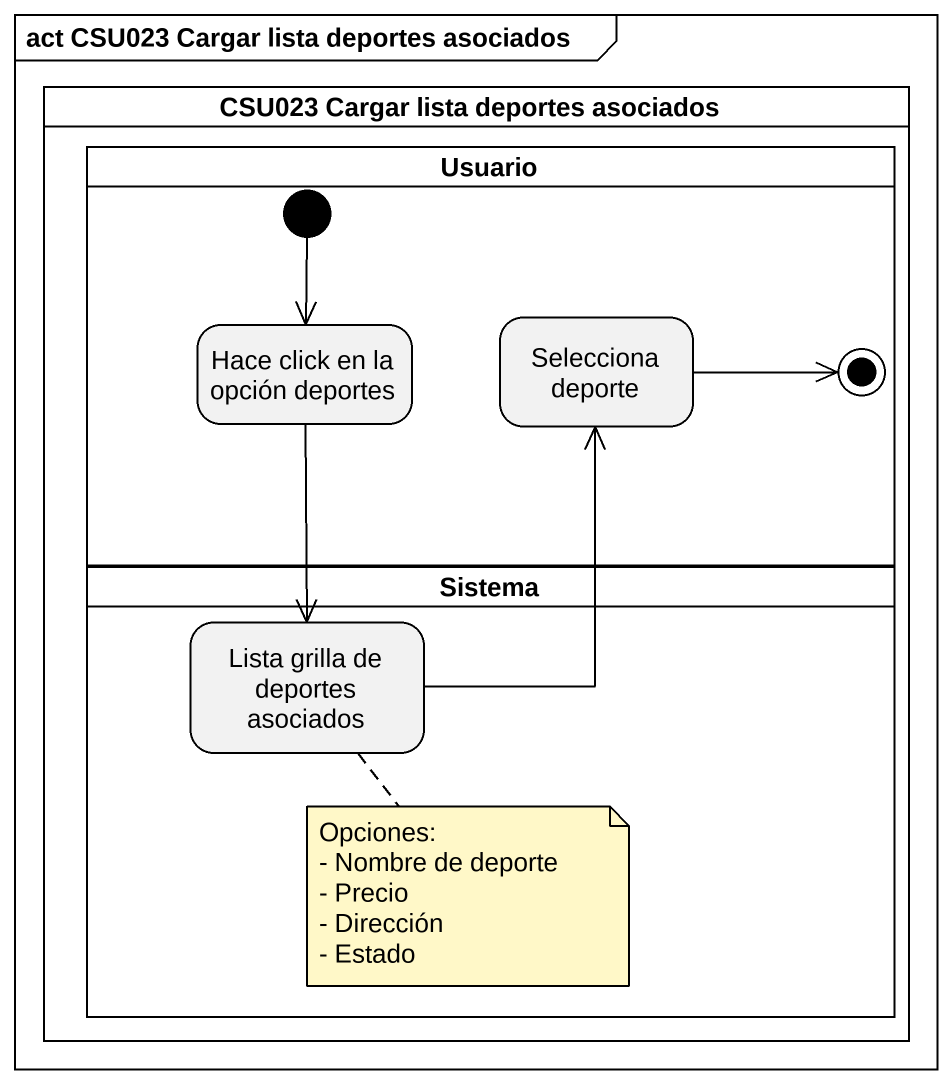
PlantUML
@startuml
mainframe act CSU023 Cargar lista deportes asociados
hide empty description
state "CSU023 Cargar lista deportes asociados" as CSU023_Cargar_lista <<partition>> {
  state Usuario <<partition>> {
    state "Hace click en la opción deportes" as Hace_click_en_la_opción
    state "Selecciona deporte" as Selecciona_deporte
    [*] --> Hace_click_en_la_opción
    Selecciona_deporte -right-> [*]
  }
  state Sistema <<partition>> {
    state "Lista grilla de deportes asociados" as Lista_grilla_de_deportes
  }
}
Hace_click_en_la_opción --> Lista_grilla_de_deportes
Lista_grilla_de_deportes -up-> Selecciona_deporte
note bottom of Lista_grilla_de_deportes
  Opciones:
  - Nombre de deporte
  - Precio
  - Dirección
  - Estado
end note
@enduml
